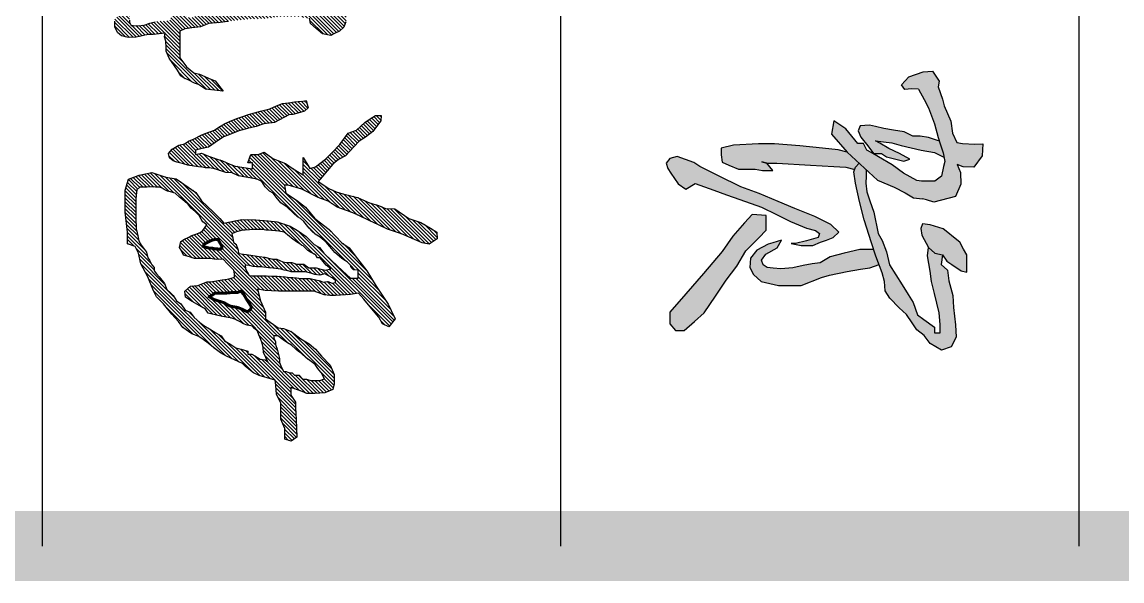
# Model space of a CAD drawing. Extents: x 14207793 to 14719554, y -1675802 to -1228715.
# Drawn here: x 14409095 to 14410985, y -1518108 to -1517147 of the extents above; entities that cross this region are included whole.
import ezdxf

# ---------------------------------------------------------------- set-up
doc = ezdxf.new("R2010")
doc.units = 0
doc.header["$LTSCALE"] = 500
doc.header["$MEASUREMENT"] = 0
doc.layers.get('0').update_dxf_attribs({"linetype": 'CONTINUOUS'})
doc.layers.add('PUB_TITLE', color=4, linetype='CONTINUOUS')

# ---------------------------------------------------------------- blocks, each defined once
blk = doc.blocks.new('54598989')
for points in [[(3421252.3, -2078056.8), (3421316.2, -2078044.6), (3421355.7, -2078054.1), (3421429.1, -2078067.7), (3421465.8, -2078119.3), (3421465.8, -2078221.2), (3421461.7, -2078255.2), (3421404.6, -2078355.7), (3421342.1, -2078441.3), (3421280.9, -2078546.3), (3421248.3, -2078600.6), (3421232, -2078633.2), (3421181.7, -2078659), (3421181.7, -2078702.6), (3421069.9, -2078793.5), (3421008.4, -2078884.3), (3421110, -2078903), (3421246.4, -2078782.8), (3421366.7, -2078651.9), (3421458.1, -2078552.5), (3421511.1, -2078427.4), (3421553.9, -2078344.6), (3421591.4, -2078280.5), (3421600, -2078211.4), (3421607.3, -2078182.4), (3421626.6, -2078125.6), (3421583, -2077962.1), (3421489.8, -2077922.3), (3421400.3, -2077923.5), (3421341.1, -2077950.1), (3421358, -2077904.1), (3421361.6, -2077823.2), (3421274.5, -2077761.5), (3421182.6, -2077754.3), (3421185, -2077817.1), (3421181.4, -2077910.2), (3421174.1, -2077953.7), (3421104, -2077985.1), (3421012, -2077997.2), (3420894.7, -2078048), (3420846.3, -2078060), (3420750.7, -2078095.1), (3420708.4, -2078086.6), (3420633.5, -2078137.5), (3420637.7, -2078206.8), (3420675.5, -2078316), (3420736.5, -2078372.7), (3420772.2, -2078345.4), (3420768, -2078295), (3420770.1, -2078242.5), (3420848.5, -2078200.8), (3420909.8, -2078168.3), (3421033.4, -2078120.7), (3421136.8, -2078093.5), (3421191.2, -2078075.9)], [(3422024.9, -2078060.3), (3422071.9, -2078027.4), (3422098.5, -2077989.8), (3422144.6, -2077920), (3422156.6, -2077875.8), (3422023.3, -2077875.8), (3421981, -2077902.4), (3421929.4, -2077930.4), (3421890.2, -2077978.9), (3421854.2, -2078019.6), (3421827.6, -2078055.6), (3421796.2, -2078155.7), (3421790, -2078213.6), (3421826, -2078226.1), (3421876.1, -2078218.3), (3421968.5, -2078168.2), (3422010.8, -2078119.7)], [(3421932.5, -2078598.9), (3422033.8, -2078565.9), (3422161.4, -2078518.1), (3422227.4, -2078499.9), (3422296.8, -2078495.4), (3422353.8, -2078460.1), (3422425.7, -2078389.1), (3422477, -2078333.4), (3422539.6, -2078291.3), (3422593.1, -2078256), (3422636.4, -2078200.3), (3422697.1, -2078154.1), (3422747.7, -2078068.3), (3422720.9, -2077995.8), (3422646.8, -2077956.4), (3422555.3, -2077962.7), (3422422.8, -2077976.9), (3422332.9, -2077981.6), (3422222.5, -2078013.1), (3422140.5, -2078024.2), (3422096.4, -2078069.9), (3422024.9, -2078060.3), (3422010.8, -2078119.7), (3421968.5, -2078168.2), (3422032.5, -2078175.5), (3422148.5, -2078153.2), (3422226.6, -2078144.3), (3422318.1, -2078122), (3422463.2, -2078086.3), (3422552.4, -2078079.6), (3422614.9, -2078079.6), (3422614.9, -2078122.4), (3422572.6, -2078122.4), (3422514.5, -2078202.3), (3422478.8, -2078251.3), (3422386.1, -2078282.1), (3422325.3, -2078320.4), (3422251.2, -2078367.2), (3422098.9, -2078463.4), (3422001, -2078486.1), (3421915.6, -2078518), (3421863.2, -2078547.6), (3421700.9, -2078581.5), (3421616.6, -2078610.5), (3421547.1, -2078634.4), (3421481.1, -2078641.2), (3421427.6, -2078638.5), (3421379, -2078638.5), (3421366.7, -2078651.9), (3421330, -2078691.8), (3421360.4, -2078719.7), (3421396.8, -2078732.2), (3421482.2, -2078720.9), (3421621.1, -2078689), (3421759.5, -2078654.6)], [(3421230.7, -2078222.6), (3421248.8, -2078121.3), (3421284.3, -2078050.7), (3421252.3, -2078056.8), (3421191.2, -2078075.9), (3421164, -2078084.7), (3421136, -2078165.9), (3421124.9, -2078229.7), (3421124.9, -2078286.6), (3421093, -2078350.4), (3421079.2, -2078432.8), (3421068.1, -2078504.9), (3421051.4, -2078568.7), (3421043.1, -2078613.1), (3421047.3, -2078685.3), (3421084.8, -2078699.2), (3421133.4, -2078679.7), (3421198.6, -2078627), (3421257.8, -2078584.8), (3421257.8, -2078523), (3421283.3, -2078485.5), (3421315.3, -2078355.1), (3421300, -2078307.9), (3421256.9, -2078385.6), (3421218.1, -2078467.5), (3421177.8, -2078536.8), (3421159.7, -2078567.9), (3421168.1, -2078509), (3421177.3, -2078444.2), (3421195.9, -2078373.1)], [(3422150, -2078782.7), (3422131.8, -2078682.1), (3422123.8, -2078611.7), (3422097.6, -2078542), (3422033.8, -2078565.9), (3421983.2, -2078582.4), (3421984.8, -2078686.2), (3422012.9, -2078804.9), (3422038.4, -2078912), (3422085.5, -2078986.4), (3422093.5, -2079048.8), (3422105.6, -2079117.2), (3422123.8, -2079193.6), (3422129.8, -2079286.2), (3422125.8, -2079344.5), (3422119.7, -2079388.8), (3422099.6, -2079418.9), (3422065.4, -2079433), (3422019, -2079398.8), (3421970.7, -2079312.3), (3421914.3, -2079280.1), (3421934.5, -2079346.5), (3421942.5, -2079382.7), (3421988.8, -2079467.2), (3422049.3, -2079515.5), (3422119.7, -2079521.5), (3422172.1, -2079493.4), (3422226.4, -2079435), (3422256.6, -2079302.3), (3422256.6, -2079132.7), (3422196.3, -2078977.8), (3422178.1, -2078917.5)], [(3421346, -2079061.6), (3421354.9, -2078884.3), (3421359.5, -2078794.4), (3421378.6, -2078726), (3421360.4, -2078719.7), (3421330, -2078691.8), (3421246.4, -2078782.8), (3421229, -2078850.8), (3421215.5, -2078969.8), (3421199.8, -2079142.6), (3421182.5, -2079333.3), (3421182.5, -2079455.7), (3421193, -2079644.3), (3421217.7, -2079736.3), (3421267.2, -2079736.3), (3421323.3, -2079729.6), (3421345.8, -2079680.2), (3421375, -2079606.1), (3421375, -2079532), (3421375, -2079480.4), (3421386.3, -2079424.3), (3421386.3, -2079386.1), (3421386.3, -2079345.7), (3421330.1, -2079392.8), (3421330.1, -2079316.5)], [(3421484.5, -2079935.1), (3421526.9, -2080005.7), (3421486.5, -2080062.3), (3421405.7, -2080118.8), (3421369.3, -2080141), (3421328.9, -2080155.1), (3421294.6, -2080126.9), (3421280.4, -2080070.3), (3421324.9, -2079945.2), (3421355.2, -2079898.7), (3421425.9, -2079756.9), (3421508.7, -2079589.4), (3421559.2, -2079450.1), (3421619.9, -2079304.7), (3421674.5, -2079178.9), (3421735.2, -2079027.5), (3421795.8, -2078906.3), (3421852.3, -2078845.8), (3421892.8, -2078890.2), (3421913, -2078940.7), (3421927.6, -2078985.9), (3421953.5, -2079044.2), (3421953.5, -2079078.3), (3421953.5, -2079132), (3421939.3, -2079207.5), (3421939.3, -2079175.2), (3421917.1, -2079090.4), (3421892.8, -2079003.6), (3421862.5, -2078993.5), (3421840.3, -2079021.8), (3421822.1, -2079090.4), (3421771.6, -2079211.5), (3421719.1, -2079318.5), (3421663, -2079432.8), (3421604.8, -2079596.8), (3421569.4, -2079696.8), (3421535, -2079793.8)], [(3421995.2, -2079551.4), (3421894.6, -2079453.1), (3421837.7, -2079397.6), (3421759.6, -2079397.6), (3421725.3, -2079397.6), (3421719.4, -2079501.8), (3421780.8, -2079559.6), (3421883.6, -2079648.8), (3421999.7, -2079729.1), (3422165, -2079872), (3422320.4, -2080006.2), (3422458.1, -2080125.2), (3422546.6, -2080125.2), (3422596.9, -2080084.3), (3422596.9, -2080018.1), (3422528.3, -2079940.4), (3422463.9, -2079867.4), (3422336.2, -2079780.4), (3422217.2, -2079699.3), (3422109.5, -2079617.6)]]:
    blk.add_hatch(color=256).paths.add_polyline_path(points)
for p, q in [((3421185, -2077817.1), (3421182.6, -2077754.3)), ((3421182.6, -2077754.3), (3421274.5, -2077761.5)), ((3421274.5, -2077761.5), (3421361.6, -2077823.2)), ((3421181.4, -2077910.2), (3421185, -2077817.1)), ((3421361.6, -2077823.2), (3421358, -2077904.1)), ((3422023.3, -2077875.8), (3421981, -2077902.4)), ((3422156.6, -2077875.8), (3422023.3, -2077875.8)), ((3422144.6, -2077920), (3422156.6, -2077875.8)), ((3421104, -2077985.1), (3421174.1, -2077953.7)), ((3421174.1, -2077953.7), (3421181.4, -2077910.2)), ((3421358, -2077904.1), (3421341.1, -2077950.1)), ((3421341.1, -2077950.1), (3421400.3, -2077923.5)), ((3421400.3, -2077923.5), (3421489.8, -2077922.3)), ((3421489.8, -2077922.3), (3421583, -2077962.1)), ((3421583, -2077962.1), (3421626.6, -2078125.6)), ((3421929.4, -2077930.4), (3421890.2, -2077978.9)), ((3421981, -2077902.4), (3421929.4, -2077930.4)), ((3422098.5, -2077989.8), (3422144.6, -2077920)), ((3422422.8, -2077976.9), (3422555.3, -2077962.7)), ((3422555.3, -2077962.7), (3422646.8, -2077956.4)), ((3422646.8, -2077956.4), (3422720.9, -2077995.8)), ((3420846.3, -2078060), (3420894.7, -2078048)), ((3420894.7, -2078048), (3421012, -2077997.2)), ((3421012, -2077997.2), (3421104, -2077985.1)), ((3421248.8, -2078121.3), (3421284.3, -2078050.7)), ((3421252.3, -2078056.8), (3421316.2, -2078044.6)), ((3421316.2, -2078044.6), (3421355.7, -2078054.1)), ((3421854.2, -2078019.6), (3421827.6, -2078055.6)), ((3421890.2, -2077978.9), (3421854.2, -2078019.6)), ((3422024.9, -2078060.3), (3422071.9, -2078027.4)), ((3422071.9, -2078027.4), (3422098.5, -2077989.8)), ((3422096.4, -2078069.9), (3422140.5, -2078024.2)), ((3422140.5, -2078024.2), (3422222.5, -2078013.1)), ((3422222.5, -2078013.1), (3422332.9, -2077981.6)), ((3422332.9, -2077981.6), (3422422.8, -2077976.9)), ((3422720.9, -2077995.8), (3422747.7, -2078068.3)), ((3420633.5, -2078137.5), (3420708.4, -2078086.6)), ((3420708.4, -2078086.6), (3420750.7, -2078095.1)), ((3420750.7, -2078095.1), (3420846.3, -2078060)), ((3420909.8, -2078168.3), (3421033.4, -2078120.7)), ((3421033.4, -2078120.7), (3421136.8, -2078093.5)), ((3421164, -2078084.7), (3421136, -2078165.9)), ((3421136.8, -2078093.5), (3421191.2, -2078075.9)), ((3421191.2, -2078075.9), (3421252.3, -2078056.8)), ((3421230.7, -2078222.6), (3421248.8, -2078121.3)), ((3421355.7, -2078054.1), (3421429.1, -2078067.7)), ((3421429.1, -2078067.7), (3421465.8, -2078119.3)), ((3421465.8, -2078119.3), (3421465.8, -2078221.2)), ((3421626.6, -2078125.6), (3421607.3, -2078182.4)), ((3421827.6, -2078055.6), (3421796.2, -2078155.7)), ((3421968.5, -2078168.2), (3422010.8, -2078119.7)), ((3422010.8, -2078119.7), (3422024.9, -2078060.3)), ((3422024.9, -2078060.3), (3422096.4, -2078069.9)), ((3422318.1, -2078122), (3422226.6, -2078144.3)), ((3422463.2, -2078086.3), (3422318.1, -2078122)), ((3422552.4, -2078079.6), (3422463.2, -2078086.3)), ((3422514.5, -2078202.3), (3422572.6, -2078122.4)), ((3422614.9, -2078079.6), (3422552.4, -2078079.6)), ((3422572.6, -2078122.4), (3422614.9, -2078122.4)), ((3422614.9, -2078122.4), (3422614.9, -2078079.6)), ((3422747.7, -2078068.3), (3422697.1, -2078154.1)), ((3420637.7, -2078206.8), (3420633.5, -2078137.5)), ((3420675.5, -2078316), (3420637.7, -2078206.8)), ((3420770.1, -2078242.5), (3420848.5, -2078200.8)), ((3420848.5, -2078200.8), (3420909.8, -2078168.3)), ((3421136, -2078165.9), (3421124.9, -2078229.7)), ((3421591.4, -2078280.5), (3421600, -2078211.4)), ((3421607.3, -2078182.4), (3421600, -2078211.4)), ((3421796.2, -2078155.7), (3421790, -2078213.6)), ((3421790, -2078213.6), (3421826, -2078226.1)), ((3421826, -2078226.1), (3421876.1, -2078218.3)), ((3421876.1, -2078218.3), (3421968.5, -2078168.2)), ((3422032.5, -2078175.5), (3421968.5, -2078168.2)), ((3422148.5, -2078153.2), (3422032.5, -2078175.5)), ((3422226.6, -2078144.3), (3422148.5, -2078153.2)), ((3422478.8, -2078251.3), (3422514.5, -2078202.3)), ((3422636.4, -2078200.3), (3422593.1, -2078256)), ((3422697.1, -2078154.1), (3422636.4, -2078200.3)), ((3420770.1, -2078242.5), (3420768, -2078295)), ((3420768, -2078295), (3420772.2, -2078345.4)), ((3421124.9, -2078286.6), (3421093, -2078350.4)), ((3421124.9, -2078229.7), (3421124.9, -2078286.6)), ((3421195.9, -2078373.1), (3421230.7, -2078222.6)), ((3421461.7, -2078255.2), (3421404.6, -2078355.7)), ((3421465.8, -2078221.2), (3421461.7, -2078255.2)), ((3421553.9, -2078344.6), (3421591.4, -2078280.5)), ((3422325.3, -2078320.4), (3422386.1, -2078282.1)), ((3422386.1, -2078282.1), (3422478.8, -2078251.3)), ((3422539.6, -2078291.3), (3422477, -2078333.4)), ((3422593.1, -2078256), (3422539.6, -2078291.3)), ((3420736.5, -2078372.7), (3420675.5, -2078316)), ((3420772.2, -2078345.4), (3420736.5, -2078372.7)), ((3421093, -2078350.4), (3421079.2, -2078432.8)), ((3421177.3, -2078444.2), (3421195.9, -2078373.1)), ((3421256.9, -2078385.6), (3421218.1, -2078467.5)), ((3421300, -2078307.9), (3421256.9, -2078385.6)), ((3421283.3, -2078485.5), (3421315.3, -2078355.1)), ((3421315.3, -2078355.1), (3421300, -2078307.9)), ((3421404.6, -2078355.7), (3421342.1, -2078441.3)), ((3421511.1, -2078427.4), (3421553.9, -2078344.6)), ((3422098.9, -2078463.4), (3422251.2, -2078367.2)), ((3422251.2, -2078367.2), (3422325.3, -2078320.4)), ((3422477, -2078333.4), (3422425.7, -2078389.1)), ((3421079.2, -2078432.8), (3421068.1, -2078504.9)), ((3421168.1, -2078509), (3421177.3, -2078444.2)), ((3421218.1, -2078467.5), (3421177.8, -2078536.8)), ((3421342.1, -2078441.3), (3421280.9, -2078546.3)), ((3421458.1, -2078552.5), (3421511.1, -2078427.4)), ((3422001, -2078486.1), (3422098.9, -2078463.4)), ((3422353.8, -2078460.1), (3422296.8, -2078495.4)), ((3422425.7, -2078389.1), (3422353.8, -2078460.1)), ((3421068.1, -2078504.9), (3421051.4, -2078568.7)), ((3421159.7, -2078567.9), (3421168.1, -2078509)), ((3421177.8, -2078536.8), (3421159.7, -2078567.9)), ((3421280.9, -2078546.3), (3421248.3, -2078600.6)), ((3421257.8, -2078523), (3421283.3, -2078485.5)), ((3421257.8, -2078584.8), (3421257.8, -2078523)), ((3421283.3, -2078485.5), (3421283.3, -2078485.5)), ((3421366.7, -2078651.9), (3421458.1, -2078552.5)), ((3421700.9, -2078581.5), (3421863.2, -2078547.6)), ((3421863.2, -2078547.6), (3421915.6, -2078518)), ((3421915.6, -2078518), (3422001, -2078486.1)), ((3422161.4, -2078518.1), (3422033.8, -2078565.9)), ((3422123.8, -2078611.7), (3422097.6, -2078542)), ((3422227.4, -2078499.9), (3422161.4, -2078518.1)), ((3422296.8, -2078495.4), (3422227.4, -2078499.9)), ((3421051.4, -2078568.7), (3421043.1, -2078613.1)), ((3421043.1, -2078613.1), (3421047.3, -2078685.3)), ((3421133.4, -2078679.7), (3421198.6, -2078627)), ((3421232, -2078633.2), (3421181.7, -2078659)), ((3421198.6, -2078627), (3421257.8, -2078584.8)), ((3421248.3, -2078600.6), (3421232, -2078633.2)), ((3421481.1, -2078641.2), (3421547.1, -2078634.4)), ((3421547.1, -2078634.4), (3421616.6, -2078610.5)), ((3421616.6, -2078610.5), (3421700.9, -2078581.5)), ((3421932.5, -2078598.9), (3421759.5, -2078654.6)), ((3422033.8, -2078565.9), (3421932.5, -2078598.9)), ((3421983.2, -2078582.4), (3421984.8, -2078686.2)), ((3422131.8, -2078682.1), (3422123.8, -2078611.7)), ((3421047.3, -2078685.3), (3421084.8, -2078699.2)), ((3421181.7, -2078702.6), (3421069.9, -2078793.5)), ((3421084.8, -2078699.2), (3421133.4, -2078679.7)), ((3421181.7, -2078659), (3421181.7, -2078702.6)), ((3421246.4, -2078782.8), (3421366.7, -2078651.9)), ((3421360.4, -2078719.7), (3421330, -2078691.8)), ((3421396.8, -2078732.2), (3421360.4, -2078719.7)), ((3421379, -2078638.5), (3421427.6, -2078638.5)), ((3421427.6, -2078638.5), (3421481.1, -2078641.2)), ((3421621.1, -2078689), (3421482.2, -2078720.9)), ((3421759.5, -2078654.6), (3421621.1, -2078689)), ((3421984.8, -2078686.2), (3422012.9, -2078804.9)), ((3422150, -2078782.7), (3422131.8, -2078682.1)), ((3421069.9, -2078793.5), (3421008.4, -2078884.3)), ((3421110, -2078903), (3421246.4, -2078782.8)), ((3421246.4, -2078782.8), (3421229, -2078850.8)), ((3421354.9, -2078884.3), (3421359.5, -2078794.4)), ((3421359.5, -2078794.4), (3421378.6, -2078726)), ((3421482.2, -2078720.9), (3421396.8, -2078732.2)), ((3422178.1, -2078917.5), (3422150, -2078782.7)), ((3421008.4, -2078884.3), (3421008.4, -2078884.3)), ((3421008.4, -2078884.3), (3421110, -2078903)), ((3421229, -2078850.8), (3421215.5, -2078969.8)), ((3421346, -2079061.6), (3421354.9, -2078884.3)), ((3421852.3, -2078845.8), (3421795.8, -2078906.3)), ((3421892.8, -2078890.2), (3421852.3, -2078845.8)), ((3422012.9, -2078804.9), (3422038.4, -2078912)), ((3421215.5, -2078969.8), (3421199.8, -2079142.6)), ((3421795.8, -2078906.3), (3421735.2, -2079027.5)), ((3421913, -2078940.7), (3421892.8, -2078890.2)), ((3421927.6, -2078985.9), (3421913, -2078940.7)), ((3422038.4, -2078912), (3422085.5, -2078986.4)), ((3422196.3, -2078977.8), (3422178.1, -2078917.5)), ((3421735.2, -2079027.5), (3421674.5, -2079178.9)), ((3421822.1, -2079090.4), (3421840.3, -2079021.8)), ((3421840.3, -2079021.8), (3421862.5, -2078993.5)), ((3421862.5, -2078993.5), (3421892.8, -2079003.6)), ((3421892.8, -2079003.6), (3421892.8, -2079003.6)), ((3421892.8, -2079003.6), (3421917.1, -2079090.4)), ((3421953.5, -2079044.2), (3421927.6, -2078985.9)), ((3421953.5, -2079078.3), (3421953.5, -2079044.2)), ((3422085.5, -2078986.4), (3422093.5, -2079048.8)), ((3422093.5, -2079048.8), (3422105.6, -2079117.2)), ((3422256.6, -2079132.7), (3422196.3, -2078977.8)), ((3421330.1, -2079316.5), (3421346, -2079061.6)), ((3421771.6, -2079211.5), (3421822.1, -2079090.4)), ((3421917.1, -2079090.4), (3421939.3, -2079175.2)), ((3421939.3, -2079207.5), (3421953.5, -2079132)), ((3421953.5, -2079132), (3421953.5, -2079078.3)), ((3422105.6, -2079117.2), (3422123.8, -2079193.6)), ((3422256.6, -2079302.3), (3422256.6, -2079132.7)), ((3421199.8, -2079142.6), (3421182.5, -2079333.3)), ((3421674.5, -2079178.9), (3421619.9, -2079304.7)), ((3421719.1, -2079318.5), (3421771.6, -2079211.5)), ((3421939.3, -2079175.2), (3421939.3, -2079207.5)), ((3422123.8, -2079193.6), (3422129.8, -2079286.2)), ((3421970.7, -2079312.3), (3421914.3, -2079280.1)), ((3421914.3, -2079280.1), (3421934.5, -2079346.5)), ((3422129.8, -2079286.2), (3422125.8, -2079344.5)), ((3422226.4, -2079435), (3422256.6, -2079302.3)), ((3421182.5, -2079333.3), (3421182.5, -2079455.7)), ((3421330.1, -2079392.8), (3421330.1, -2079316.5)), ((3421386.3, -2079345.7), (3421330.1, -2079392.8)), ((3421386.3, -2079386.1), (3421386.3, -2079345.7)), ((3421386.3, -2079345.7), (3421386.3, -2079345.7)), ((3421386.3, -2079424.3), (3421386.3, -2079386.1)), ((3421619.9, -2079304.7), (3421559.2, -2079450.1)), ((3421663, -2079432.8), (3421719.1, -2079318.5)), ((3421934.5, -2079346.5), (3421942.5, -2079382.7)), ((3421942.5, -2079382.7), (3421988.8, -2079467.2)), ((3422019, -2079398.8), (3421970.7, -2079312.3)), ((3422125.8, -2079344.5), (3422119.7, -2079388.8)), ((3421182.5, -2079455.7), (3421193, -2079644.3)), ((3421330.1, -2079392.8), (3421318.8, -2079428.8)), ((3421318.8, -2079428.8), (3421330.1, -2079392.8)), ((3421375, -2079480.4), (3421386.3, -2079424.3)), ((3421559.2, -2079450.1), (3421508.7, -2079589.4)), ((3421604.8, -2079596.8), (3421663, -2079432.8)), ((3421725.3, -2079397.6), (3421719.4, -2079501.8)), ((3421759.6, -2079397.6), (3421725.3, -2079397.6)), ((3421837.7, -2079397.6), (3421759.6, -2079397.6)), ((3421894.6, -2079453.1), (3421837.7, -2079397.6)), ((3421995.2, -2079551.4), (3421894.6, -2079453.1)), ((3421988.8, -2079467.2), (3422049.3, -2079515.5)), ((3422065.4, -2079433), (3422019, -2079398.8)), ((3422099.6, -2079418.9), (3422065.4, -2079433)), ((3422119.7, -2079388.8), (3422099.6, -2079418.9)), ((3422172.1, -2079493.4), (3422226.4, -2079435)), ((3421375, -2079532), (3421375, -2079480.4)), ((3421375, -2079606.1), (3421375, -2079532)), ((3421719.4, -2079501.8), (3421780.8, -2079559.6)), ((3421719.4, -2079501.8), (3421719.4, -2079501.8)), ((3422109.5, -2079617.6), (3421995.2, -2079551.4)), ((3422049.3, -2079515.5), (3422119.7, -2079521.5)), ((3422119.7, -2079521.5), (3422172.1, -2079493.4)), ((3421345.8, -2079680.2), (3421375, -2079606.1)), ((3421508.7, -2079589.4), (3421425.9, -2079756.9)), ((3421569.4, -2079696.8), (3421604.8, -2079596.8)), ((3421780.8, -2079559.6), (3421883.6, -2079648.8)), ((3422217.2, -2079699.3), (3422109.5, -2079617.6)), ((3421193, -2079644.3), (3421217.7, -2079736.3)), ((3421323.3, -2079729.6), (3421345.8, -2079680.2)), ((3421535, -2079793.8), (3421569.4, -2079696.8)), ((3421883.6, -2079648.8), (3421999.7, -2079729.1)), ((3422336.2, -2079780.4), (3422217.2, -2079699.3)), ((3421217.7, -2079736.3), (3421267.2, -2079736.3)), ((3421267.2, -2079736.3), (3421323.3, -2079729.6)), ((3421267.2, -2079736.3), (3421267.2, -2079736.3)), ((3421425.9, -2079756.9), (3421355.2, -2079898.7)), ((3421484.5, -2079935.1), (3421535, -2079793.8)), ((3421999.7, -2079729.1), (3422165, -2079872)), ((3422463.9, -2079867.4), (3422336.2, -2079780.4)), ((3422165, -2079872), (3422320.4, -2080006.2)), ((3422528.3, -2079940.4), (3422463.9, -2079867.4)), ((3421324.9, -2079945.2), (3421280.4, -2080070.3)), ((3421355.2, -2079898.7), (3421324.9, -2079945.2)), ((3421526.9, -2080005.7), (3421484.5, -2079935.1)), ((3422596.9, -2080018.1), (3422528.3, -2079940.4)), ((3421486.5, -2080062.3), (3421526.9, -2080005.7)), ((3422320.4, -2080006.2), (3422458.1, -2080125.2)), ((3422596.9, -2080084.3), (3422596.9, -2080018.1)), ((3421280.4, -2080070.3), (3421294.6, -2080126.9)), ((3421294.6, -2080126.9), (3421328.9, -2080155.1)), ((3421369.3, -2080141), (3421405.7, -2080118.8)), ((3421405.7, -2080118.8), (3421486.5, -2080062.3)), ((3421486.5, -2080062.3), (3421486.5, -2080062.3)), ((3422458.1, -2080125.2), (3422546.6, -2080125.2)), ((3422546.6, -2080125.2), (3422596.9, -2080084.3)), ((3421328.9, -2080155.1), (3421369.3, -2080141))]:
    blk.add_line(p, q)
blk = doc.blocks.new('A$C334A6C43')
at = {"ltscale": 0.333333}
h = blk.add_hatch(dxfattribs=at)
h.set_pattern_fill('ANSI31', color=6, scale=240, style=0)
h.set_pattern_definition([(45, (-85016923.297, 23698189.083), (-21.213203436, 21.213203436), [])])
h.paths.add_polyline_path([(79, -690), (51, -725), (31, -773), (16, -808), (-41, -873), (-76, -937), (-117, -987), (-179, -1063), (-229, -1108), (-259, -1162), (-304, -1230), (-354, -1300), (-396, -1340), (-431, -1370), (-444, -1408), (-444, -1453), (-526, -1502), (-571, -1575), (-601, -1620), (-651, -1655), (-694, -1703), (-719, -1735), (-754, -1765), (-790, -1805), (-799, -1848), (-841, -1898), (-894, -1950), (-1025, -2113), (-1066, -2155), (-1081, -2208), (-1156, -2288), (-1134, -2338), (-1126, -2374), (-1071, -2385), (-1034, -2392), (-1001, -2390), (-899, -2390), (-833, -2392), (-747, -2374), (-679, -2360), (-581, -2340), (-524, -2323), (-446, -2307), (-369, -2298), (-311, -2285), (-237, -2248), (-159, -2245), (-106, -2242), (86, -2235), (134, -2235), (181, -2216), (293, -2216), (351, -2248), (321, -2303), (264, -2348), (254, -2392), (231, -2418), (171, -2485), (139, -2548), (211, -2629), (276, -2535), (386, -2440), (489, -2323), (531, -2220), (526, -2112), (436, -2108), (334, -2102), (151, -2095), (-56, -2123), (-231, -2138), (-451, -2160), (-699, -2245), (-916, -2245), (-826, -2028), (-458, -1628), (-129, -1228), (281, -728), (419, -270), (236, 3), (-1054, 755), (-1131, 722), (-1139, 685), (-1094, 613), (-1061, 572), (-1014, 545), (-949, 503), (-916, 465), (-861, 442), (-800, 418), (-744, 385), (-611, 308), (-550, 282), (-486, 258), (-414, 230), (-334, 185), (-156, 93), (-71, 43), (71, -42), (121, -118), (195, -137), (211, -230), (226, -318), (214, -382), (214, -427), (196, -487), (156, -563), (119, -620)])
h.paths.add_polyline_path([(-1589, -1995), (-1601, -2067), (-1601, -2185), (-1601, -2288), (-1601, -2373), (-1596, -2470), (-1596, -2540), (-1589, -2697), (-1589, -2795), (-1589, -2860), (-1579, -3007), (-1571, -3058), (-1571, -3155), (-1566, -3215), (-1556, -3265), (-1531, -3323), (-1511, -3392), (-1501, -3505), (-1456, -3570), (-1401, -3550), (-1374, -3485), (-1329, -3433), (-1299, -3288), (-1334, -3210), (-1334, -3150), (-1349, -3068), (-1324, -2993), (-1324, -2835), (-1354, -2785), (-1408, -2817), (-1451, -2713), (-1446, -2638), (-1446, -2533), (-1451, -2415), (-1451, -2312), (-1451, -2213), (-1451, -2110), (-1451, -1985), (-1446, -1918), (-1446, -1808), (-1376, -1660), (-1334, -1570), (-1279, -1498), (-1245, -1453), (-1324, -1405), (-1429, -1333), (-1464, -1315), (-1516, -1297), (-1559, -1273), (-1644, -1228), (-1676, -1220), (-1734, -1190), (-1824, -1190), (-1869, -1198), (-1911, -1260), (-1846, -1304), (-1783, -1347), (-1716, -1333), (-1636, -1380), (-1561, -1424), (-1511, -1455), (-1541, -1532), (-1564, -1650), (-1576, -1708), (-1571, -1838), (-1589, -1885), (-1589, -1938)])
h.paths.add_polyline_path([(2339, -2640), (2289, -2703), (2239, -2800), (2146, -2862), (2091, -2938), (2056, -2972), (2036, -3002), (1994, -3040), (1961, -3083), (1933, -3119), (1889, -3185), (1816, -3292), (1799, -3348), (1729, -3403), (1674, -3465), (1619, -3505), (1619, -3462), (1619, -3388), (1619, -3325), (1619, -3288), (1609, -3240), (1599, -3200), (1619, -3115), (1619, -3040), (1621, -2968), (1624, -2925), (1629, -2848), (1629, -2787), (1631, -2608), (1644, -2528), (1654, -2448), (1646, -2355), (1659, -2293), (1661, -2251), (1664, -2195), (1669, -2080), (1669, -1990), (1656, -1913), (1656, -1860), (1601, -1802), (1541, -1785), (1486, -1942), (1456, -2150), (1416, -2410), (1414, -2510), (1389, -2678), (1389, -2798), (1374, -2930), (1374, -3080), (1374, -3238), (1379, -3450), (1384, -3525), (1391, -3598), (1411, -3685), (1429, -3755), (1379, -3772), (1264, -3740), (1096, -3668), (911, -3592), (766, -3520), (574, -3435), (309, -3303), (309, -3233), (399, -3233), (441, -3161), (509, -3128), (641, -3063), (641, -2982), (641, -2915), (559, -2885), (474, -2855), (406, -2831), (351, -2825), (279, -2817), (249, -2850), (199, -2905), (144, -2982), (91, -3068), (31, -3152), (-71, -3285), (-71, -3375), (-194, -3408), (-326, -3462), (-471, -3534), (-539, -3534), (-474, -3480), (-386, -3408), (-344, -3303), (-249, -3208), (-141, -3058), (-2, -2935), (84, -2812), (211, -2629), (41, -2665), (-14, -2713), (-66, -2743), (-66, -2810), (-126, -2870), (-222, -2945), (-264, -3003), (-331, -3096), (-376, -3158), (-416, -3212), (-459, -3247), (-481, -3305), (-566, -3383), (-571, -3433), (-621, -3488), (-664, -3540), (-741, -3610), (-799, -3673), (-854, -3708), (-879, -3738), (-931, -3765), (-937, -3795), (-986, -3810), (-959, -3898), (-931, -3898), (-864, -3893), (-811, -3865), (-766, -3837), (-721, -3805), (-694, -3785), (-619, -3768), (-586, -3745), (-536, -3730), (-499, -3713), (-449, -3685), (-419, -3670), (-369, -3648), (-339, -3618), (-311, -3575), (-231, -3572), (-261, -3633), (-284, -3683), (-294, -3745), (-316, -3822), (-321, -3893), (-381, -3990), (-404, -4060), (-404, -4158), (-404, -4220), (-391, -4270), (-334, -4356), (-269, -4368), (-256, -4297), (-231, -4172), (-224, -4123), (-181, -3925), (-111, -3777), (-45, -3691), (-29, -3633), (-16, -3585), (-1, -3530), (34, -3488), (66, -3440), (114, -3440), (191, -3440), (239, -3443), (271, -3458), (304, -3480), (336, -3505), (381, -3535), (446, -3553), (529, -3588), (599, -3637), (631, -3650), (709, -3683), (751, -3720), (824, -3738), (879, -3768), (939, -3782), (979, -3820), (1021, -3840), (1126, -3857), (1199, -3895), (1249, -3908), (1306, -3925), (1369, -3957), (1396, -3972), (1462, -4010), (1534, -3985), (1576, -3970), (1586, -3925), (1591, -3867), (1594, -3800), (1616, -3765), (1659, -3680), (1679, -3653), (1689, -3620), (1764, -3568), (1826, -3478), (1919, -3400), (1959, -3330), (1984, -3263), (2029, -3218), (2074, -3172), (2139, -3108), (2171, -3045), (2216, -2985), (2249, -2940), (2314, -2875), (2352, -2826), (2389, -2810), (2464, -2776), (2481, -2776), (2516, -2670), (2569, -2643), (2631, -2590), (2684, -2525), (2736, -2465), (2821, -2412), (2894, -2353), (2926, -2298), (2984, -2245), (3034, -2188), (3066, -2157), (3099, -2138), (3129, -2102), (3161, -2072), (3186, -2040), (3241, -2000), (3264, -1968), (3278, -1946), (3302, -1941), (3309, -1970), (3319, -2012), (3318, -2042), (3316, -2088), (3314, -2170), (3324, -2220), (3329, -2283), (3351, -2370), (3351, -2428), (3349, -2482), (3369, -2580), (3394, -2610), (3394, -2670), (3391, -2755), (3415, -2824), (3416, -2858), (3419, -2910), (3446, -2987), (3491, -3130), (3491, -3193), (3412, -3180), (3336, -3143), (3281, -3115), (3186, -3053), (3139, -3018), (3104, -3002), (3056, -3006), (3031, -2985), (2955, -2921), (2894, -2895), (2811, -2860), (2711, -2833), (2659, -2810), (2616, -2790), (2551, -2758), (2499, -2755), (2464, -2798), (2464, -2837), (2479, -2875), (2514, -2928), (2562, -3002), (2579, -3040), (2604, -3095), (2626, -3150), (2654, -3208), (2674, -3258), (2694, -3305), (2719, -3338), (2744, -3383), (2771, -3420), (2794, -3465), (2816, -3505), (2854, -3560), (2904, -3615), (2929, -3660), (2964, -3700), (3016, -3745), (3059, -3797), (3091, -3828), (3134, -3850), (3181, -3883), (3216, -3905), (3257, -3948), (3326, -3960), (3397, -3972), (3444, -3992), (3484, -4010), (3504, -4042), (3536, -4042), (3604, -4042), (3669, -4010), (3711, -3963), (3729, -3883), (3724, -3792), (3716, -3750), (3701, -3688), (3694, -3638), (3694, -3588), (3679, -3445), (3721, -3453), (3771, -3438), (3846, -3433), (3889, -3433), (3972, -3399), (4064, -3335), (4114, -3300), (4184, -3263), (4211, -3223), (4229, -3175), (4269, -3098), (4284, -3053), (4341, -2968), (4363, -2760), (4243, -2856), (4221, -2908), (4164, -3040), (4146, -3108), (4074, -3193), (3969, -3273), (3749, -3273), (3654, -3273), (3626, -3215), (3616, -3130), (3601, -3030), (3564, -2930), (3552, -2794), (3539, -2705), (3525, -2615), (3516, -2515), (3509, -2433), (3509, -2375), (3504, -2290), (3496, -2188), (3479, -2085), (3479, -2035), (3479, -1880), (3499, -1778), (3499, -1738), (3563, -1729), (3621, -1660), (3684, -1585), (3704, -1488), (3684, -1450), (3654, -1385), (3606, -1333), (3544, -1308), (3439, -1301), (3404, -1352), (3336, -1453), (3314, -1645), (3311, -1762), (3247, -1818), (3145, -1902), (2989, -2030), (2876, -2123), (2838, -2187), (2774, -2248), (2691, -2325), (2609, -2412), (2501, -2518), (2389, -2608)])
h.paths.add_polyline_path([(2706, -2998), (2764, -3030), (2789, -3043), (2831, -3058), (2871, -3078), (2918, -3109), (2954, -3132), (3004, -3165), (3029, -3165), (3059, -3185), (3091, -3208), (3129, -3208), (3151, -3238), (3172, -3266), (3198, -3275), (3226, -3285), (3284, -3305), (3344, -3330), (3366, -3345), (3396, -3370), (3489, -3375), (3529, -3395), (3534, -3443), (3534, -3497), (3544, -3563), (3561, -3628), (3581, -3695), (3589, -3770), (3586, -3825), (3586, -3848), (3546, -3870), (3524, -3870), (3486, -3865), (3451, -3860), (3396, -3848), (3374, -3835), (3341, -3808), (3319, -3795), (3274, -3768), (3224, -3747), (3189, -3722), (3169, -3702), (3144, -3673), (3126, -3642), (3086, -3602), (3041, -3575), (3009, -3527), (2989, -3502), (2969, -3483), (2931, -3415), (2914, -3392), (2889, -3350), (2886, -3317), (2856, -3275), (2816, -3230), (2811, -3200), (2796, -3170), (2776, -3143), (2759, -3112), (2749, -3093), (2739, -3068), (2706, -3030)], flags=16)
h.paths.add_polyline_path([(451, -3002), (431, -3022), (409, -3045), (369, -3073), (319, -3119), (284, -3135), (261, -3145), (183, -3177), (236, -3080), (261, -3050), (296, -3010), (336, -2985), (406, -2952), (426, -2943), (439, -2970)], flags=16)
h.paths.add_polyline_path([(4736, -2152), (4644, -1982), (4639, -1935), (4616, -1850), (4601, -1798), (4561, -1755), (4474, -1778), (4481, -1819), (4486, -1868), (4491, -1918), (4501, -1985), (4511, -2058), (4539, -2130), (4574, -2210), (4601, -2320), (4619, -2388), (4639, -2460), (4666, -2540), (4686, -2600), (4719, -2678), (4751, -2745), (4791, -2810), (4824, -2862), (4846, -2920), (4863, -2975), (4886, -3020), (4929, -3103), (4956, -3170), (4986, -3218), (5004, -3285), (5049, -3362), (5101, -3408), (5151, -3395), (5189, -3353), (5204, -3310), (5224, -3228), (5239, -3180), (5257, -3051), (5264, -3005), (5269, -2972), (5269, -2922), (5284, -2858), (5324, -2728), (5329, -2655), (5366, -2578), (5406, -2360), (5434, -2305), (5494, -2265), (5546, -2213), (5571, -2170), (5616, -2135), (5684, -2078), (5734, -2005), (5806, -1928), (5849, -1880), (5869, -1845), (5904, -1808), (5984, -1743), (6021, -1712), (6054, -1672), (6091, -1615), (6151, -1544), (6202, -1499), (6271, -1438), (6339, -1360), (6359, -1333), (6384, -1293), (6421, -1253), (6449, -1248), (6476, -1220), (6479, -1162), (6574, -1162), (6574, -1255), (6489, -1350), (6366, -1480), (6279, -1570), (6214, -1620), (6179, -1684), (6084, -1778), (6011, -1883), (5959, -1968), (5908, -2121), (5899, -2228), (5886, -2373), (5881, -2540), (5924, -2753), (5869, -2798), (5789, -2880), (5659, -3018), (5561, -3083), (5401, -3315), (5381, -3439), (5359, -3510), (5326, -3605), (5359, -3755), (5404, -3880), (5534, -3918), (5671, -3918), (5796, -3918), (6031, -3893), (6169, -3893), (6201, -3800), (6279, -3763), (6404, -3735), (6559, -3650), (6724, -3585), (6796, -3548), (6879, -3468), (7001, -3368), (7089, -3288), (7159, -3238), (7234, -3132), (7266, -3050), (7299, -2998), (7346, -2938), (7411, -2855), (7459, -2792), (7499, -2720), (7586, -2533), (7619, -2495), (7696, -2400), (7726, -2333), (7783, -2144), (7846, -2138), (7949, -2128), (8054, -2080), (8116, -2080), (8244, -2080), (8354, -2030), (8479, -2030), (8504, -1955), (8457, -1890), (8249, -1898), (8104, -1903), (8041, -1903), (7961, -1960), (7869, -1960), (7909, -1845), (7939, -1770), (7939, -1678), (7931, -1558), (7891, -1465), (7824, -1448), (7714, -1448), (7604, -1495), (7499, -1598), (7414, -1668), (7351, -1743), (7294, -1840), (7206, -1955), (7171, -2048), (7161, -2110), (7056, -2260), (6976, -2260), (6844, -2318), (6704, -2353), (6721, -2265), (6729, -2105), (6729, -2008), (6729, -1890), (6729, -1800), (6729, -1683), (6774, -1566), (6779, -1495), (6779, -1430), (6769, -1253), (6752, -1158), (6824, -1097), (6891, -1040), (7036, -918), (7114, -875), (7151, -802), (7058, -726), (6956, -775), (6884, -810), (6669, -952), (6489, -1063), (6346, -1170), (6216, -1270), (6159, -1355), (6001, -1508), (5871, -1678), (5736, -1785), (5654, -1895), (5571, -2018), (5476, -2035), (5476, -1990), (5521, -1830), (5621, -1635), (5664, -1520), (5736, -1413), (5795, -1245), (5828, -1173), (5894, -1032), (5944, -925), (5994, -818), (6051, -652), (6089, -560), (6159, -408), (6174, -323), (6109, -228), (6031, -233), (5986, -308), (5916, -422), (5871, -565), (5756, -730), (5751, -840), (5714, -925), (5686, -1028), (5621, -1170), (5596, -1268), (5576, -1345), (5556, -1423), (5514, -1510), (5431, -1638), (5376, -1588), (5304, -1530), (5226, -1462), (5171, -1398), (5129, -1315), (5021, -1213), (4954, -1150), (4909, -1078), (4841, -992), (4714, -895), (4651, -890), (4651, -960), (4689, -1022), (4734, -1085), (4826, -1182), (4861, -1280), (4995, -1379), (5084, -1468), (5166, -1550), (5259, -1668), (5278, -1735), (5149, -1813), (5201, -1813), (5355, -1813), (5314, -1880), (5274, -1945), (5221, -2023), (5191, -2095), (5161, -2173), (5084, -2275), (5114, -2345), (5114, -2433), (5211, -2470), (5211, -2412), (5284, -2412), (5249, -2618), (5226, -2680), (5186, -2768), (5166, -2833), (5134, -2935), (5098, -3017), (5114, -3086), (5060, -3086), (5046, -3028), (5025, -2935), (4971, -2855), (4905, -2757), (4884, -2703), (4834, -2575), (4806, -2473), (4781, -2370), (4749, -2280)])
h.paths.add_polyline_path([(6001, -2288), (6006, -2255), (6006, -2220), (6011, -2188), (6014, -2140), (6019, -2102), (6026, -2060), (6031, -2040), (6079, -1980), (6104, -1953), (6144, -1895), (6171, -1855), (6186, -1835), (6194, -1815), (6249, -1760), (6269, -1728), (6289, -1688), (6304, -1665), (6334, -1645), (6334, -1615), (6421, -1542), (6466, -1485), (6479, -1548), (6469, -1605), (6454, -1660), (6454, -1708), (6454, -1748), (6409, -1805), (6409, -1848), (6409, -1893), (6391, -1950), (6389, -2012), (6384, -2055), (6349, -2125), (6349, -2170), (6341, -2210), (6328, -2267), (6319, -2335), (6309, -2408), (6296, -2488), (6284, -2578), (6246, -2585), (6176, -2605), (6149, -2638), (6101, -2648), (6051, -2658), (6031, -2615), (6006, -2533), (6006, -2500), (6004, -2452), (5999, -2420), (5999, -2385), (6001, -2305)], flags=16)
h.paths.add_polyline_path([(5696, -3180), (5749, -3138), (5786, -3093), (5834, -3045), (5876, -3022), (5911, -3000), (5946, -2953), (6011, -3000), (6034, -3032), (6054, -3083), (6071, -3130), (6091, -3165), (6114, -3218), (6141, -3263), (6211, -3275), (6246, -3258), (6304, -3228), (6329, -3148), (6344, -3098), (6344, -3030), (6341, -2995), (6341, -2920), (6354, -2840), (6352, -2761), (6404, -2710), (6444, -2670), (6479, -2635), (6524, -2628), (6564, -2628), (6580, -2677), (6586, -2713), (6597, -2774), (6604, -2818), (6618, -2908), (6618, -2950), (6639, -3002), (6661, -3060), (6666, -3105), (6669, -3145), (6728, -3212), (6799, -3205), (6852, -3129), (6869, -3098), (6914, -3015), (6941, -2970), (6989, -2937), (7001, -2889), (7009, -2855), (7029, -2770), (7041, -2703), (7049, -2658), (7061, -2623), (7096, -2550), (7114, -2518), (7131, -2478), (7144, -2415), (7169, -2390), (7204, -2355), (7246, -2338), (7301, -2315), (7346, -2300), (7394, -2288), (7456, -2283), (7564, -2232), (7542, -2263), (7533, -2321), (7496, -2385), (7476, -2420), (7476, -2470), (7438, -2470), (7416, -2548), (7398, -2610), (7361, -2670), (7316, -2743), (7257, -2784), (7221, -2846), (7176, -2922), (7137, -2990), (7099, -3035), (7041, -3103), (6976, -3152), (6954, -3208), (6879, -3263), (6844, -3313), (6779, -3353), (6751, -3378), (6711, -3428), (6639, -3455), (6560, -3517), (6524, -3548), (6489, -3578), (6451, -3578), (6419, -3605), (6364, -3633), (6334, -3653), (6268, -3667), (6221, -3702), (6191, -3725), (6134, -3758), (6076, -3770), (6021, -3780), (5996, -3790), (5969, -3790), (5881, -3795), (5856, -3795), (5826, -3795), (5766, -3795), (5724, -3795), (5694, -3795), (5646, -3792), (5596, -3790), (5529, -3780), (5499, -3745), (5499, -3715), (5499, -3658), (5496, -3605), (5499, -3560), (5501, -3510), (5511, -3483), (5526, -3458), (5548, -3419), (5556, -3383), (5569, -3328), (5619, -3275), (5644, -3243), (5676, -3205)], flags=16)
h.paths.add_polyline_path([(6119, -2822), (6164, -2795), (6194, -2778), (6219, -2775), (6234, -2805), (6229, -2828), (6229, -2858), (6221, -2890), (6219, -2930), (6211, -2960), (6201, -2995), (6179, -2989), (6172, -2987), (6149, -2938), (6129, -2898), (6116, -2853)], flags=16)
h.paths.add_polyline_path([(6426, -2448), (6436, -2405), (6441, -2368), (6441, -2318), (6449, -2252), (6454, -2223), (6459, -2170), (6461, -2138), (6464, -2105), (6469, -2075), (6479, -2040), (6489, -1990), (6501, -1958), (6501, -1890), (6499, -1793), (6514, -1738), (6519, -1712), (6532, -1677), (6540, -1619), (6524, -1558), (6571, -1472), (6604, -1432), (6626, -1432), (6636, -1470), (6616, -1522), (6621, -1577), (6606, -1615), (6591, -1680), (6579, -1735), (6579, -1795), (6579, -1840), (6571, -1895), (6569, -1935), (6566, -1970), (6561, -2023), (6554, -2075), (6551, -2123), (6551, -2173), (6546, -2248), (6546, -2312), (6546, -2368), (6549, -2418), (6544, -2452), (6499, -2475), (6464, -2495), (6421, -2500)], flags=16)
h.paths.add_polyline_path([(6729, -2552), (6771, -2515), (6839, -2475), (6874, -2452), (6916, -2425), (6946, -2438), (6974, -2475), (6949, -2522), (6921, -2592), (6909, -2668), (6891, -2708), (6866, -2748), (6844, -2820), (6824, -2878), (6797, -2920), (6754, -2860), (6754, -2812), (6754, -2772), (6754, -2740), (6749, -2695), (6744, -2638), (6744, -2590)], flags=16)
h.paths.add_polyline_path([(7259, -2160), (7259, -2112), (7304, -2050), (7339, -1998), (7366, -1953), (7416, -1901), (7441, -1868), (7466, -1835), (7519, -1780), (7551, -1735), (7595, -1674), (7631, -1650), (7661, -1630), (7691, -1602), (7766, -1562), (7786, -1618), (7784, -1655), (7784, -1688), (7784, -1722), (7771, -1773), (7769, -1818), (7721, -1860), (7721, -1915), (7696, -1945), (7694, -1975), (7679, -2015), (7679, -2045), (7611, -2078), (7571, -2095), (7524, -2095), (7414, -2123), (7359, -2140), (7324, -2140), (7291, -2160)], flags=16)
at = {"color": 6, "ltscale": 0.333333}
for points in [[(3544, -1308), (3606, -1333), (3654, -1385), (3684, -1450), (3684, -1450), (3704, -1488), (3704, -1488), (3684, -1585), (3684, -1585), (3621, -1660), (3621, -1660), (3563, -1729), (3499, -1738)], [(3539, -2705), (3552, -2794), (3564, -2930), (3601, -3030), (3616, -3130), (3626, -3215), (3654, -3273), (3749, -3273), (3749, -3273), (3969, -3273), (3969, -3273), (4074, -3193), (4074, -3193), (4146, -3108), (4164, -3040), (4221, -2908), (4243, -2856), (4363, -2760), (4363, -2760), (4363, -2760), (4341, -2968), (4284, -3053), (4269, -3098), (4229, -3175), (4211, -3223), (4184, -3263), (4114, -3300), (4064, -3335), (3972, -3399), (3972, -3399), (3889, -3433), (3846, -3433), (3846, -3433), (3771, -3438), (3721, -3453), (3721, -3453), (3679, -3445), (3694, -3588), (3694, -3638), (3701, -3688), (3716, -3750), (3724, -3792), (3729, -3883), (3711, -3963), (3711, -3963), (3669, -4010), (3669, -4010), (3604, -4042), (3536, -4042)], [(6271, -1438), (6202, -1499), (6151, -1544), (6151, -1544), (6091, -1615), (6054, -1672), (6021, -1712), (5984, -1743), (5904, -1808), (5869, -1845), (5849, -1880), (5806, -1928), (5734, -2005), (5684, -2078), (5684, -2078), (5616, -2135), (5571, -2170), (5546, -2213), (5546, -2213), (5494, -2265), (5434, -2305), (5406, -2360), (5366, -2578), (5329, -2655), (5324, -2728), (5324, -2728), (5284, -2858), (5269, -2922), (5269, -2972), (5264, -3005), (5257, -3051), (5257, -3051), (5239, -3180), (5224, -3228), (5224, -3228), (5204, -3310), (5189, -3353), (5189, -3353), (5151, -3395), (5151, -3395), (5101, -3408), (5049, -3362), (5049, -3362), (5004, -3285), (4986, -3218), (4956, -3170), (4929, -3103), (4886, -3020), (4863, -2975), (4846, -2920), (4824, -2862), (4791, -2810), (4751, -2745), (4719, -2678), (4686, -2600), (4666, -2540), (4639, -2460), (4619, -2388), (4601, -2320), (4574, -2210), (4539, -2130), (4511, -2058), (4501, -1985), (4491, -1918), (4486, -1868), (4481, -1819), (4474, -1778), (4561, -1755), (4601, -1798), (4616, -1850), (4639, -1935), (4644, -1982), (4736, -2152), (4749, -2280), (4781, -2370), (4806, -2473), (4834, -2575), (4884, -2703), (4905, -2757), (4971, -2855), (5025, -2935), (5046, -3028), (5060, -3086), (5114, -3086), (5098, -3017), (5134, -2935), (5166, -2833), (5186, -2768), (5226, -2680), (5249, -2618), (5284, -2412), (5211, -2412), (5211, -2470), (5114, -2433), (5114, -2345), (5084, -2275), (5084, -2275), (5084, -2275), (5161, -2173), (5191, -2095), (5191, -2095), (5221, -2023), (5274, -1945), (5274, -1945), (5314, -1880), (5355, -1813), (5355, -1813), (5201, -1813), (5149, -1813), (5149, -1813), (5278, -1735), (5259, -1668), (5259, -1668), (5166, -1550), (5166, -1550), (5084, -1468), (4995, -1379), (4861, -1280), (4826, -1182), (4826, -1182), (4734, -1085), (4689, -1022), (4651, -960), (4651, -890), (4714, -895), (4714, -895), (4841, -992), (4841, -992), (4841, -992), (4909, -1078), (4954, -1150), (4954, -1150), (5021, -1213), (5021, -1213), (5129, -1315), (5129, -1315), (5171, -1398), (5171, -1398), (5226, -1462), (5226, -1462), (5304, -1530), (5304, -1530), (5376, -1588), (5376, -1588), (5431, -1638), (5431, -1638), (5514, -1510), (5514, -1510), (5556, -1423), (5556, -1423), (5576, -1345), (5596, -1268), (5621, -1170), (5621, -1170), (5621, -1170), (5686, -1028), (5714, -925), (5751, -840), (5756, -730), (5871, -565), (5871, -565), (5916, -422), (5916, -422), (5986, -308), (6031, -233), (6031, -233), (6109, -228), (6174, -323), (6174, -323), (6159, -408), (6089, -560), (6089, -560), (6051, -652), (5994, -818), (5944, -925), (5894, -1032), (5828, -1173), (5828, -1173), (5795, -1245), (5795, -1245), (5736, -1413), (5736, -1413), (5664, -1520), (5664, -1520), (5621, -1635), (5621, -1635), (5521, -1830), (5521, -1830), (5476, -1990), (5476, -1990), (5476, -2035), (5571, -2018), (5654, -1895), (5736, -1785), (5736, -1785), (5871, -1678), (6001, -1508), (6001, -1508), (6159, -1355), (6216, -1270), (6346, -1170), (6489, -1063), (6669, -952), (6669, -952), (6884, -810), (6956, -775), (7058, -726), (7058, -726), (7151, -802), (7114, -875), (7114, -875), (7036, -918), (7036, -918), (6891, -1040), (6824, -1097), (6752, -1158), (6769, -1253), (6779, -1430), (6779, -1495), (6774, -1566), (6729, -1683), (6729, -1800), (6729, -1890), (6729, -2008), (6729, -2105), (6721, -2265), (6721, -2265), (6704, -2353), (6704, -2353), (6844, -2318), (6844, -2318), (6976, -2260), (7056, -2260), (7056, -2260), (7056, -2260), (7161, -2110), (7171, -2048), (7206, -1955), (7206, -1955), (7294, -1840), (7294, -1840), (7351, -1743), (7414, -1668), (7414, -1668), (7499, -1598), (7499, -1598), (7604, -1495), (7604, -1495), (7714, -1448), (7714, -1448), (7824, -1448), (7824, -1448), (7891, -1465), (7891, -1465), (7931, -1558), (7931, -1558), (7939, -1678), (7939, -1770), (7909, -1845), (7869, -1960), (7961, -1960), (8041, -1903), (8104, -1903), (8249, -1898), (8457, -1890), (8457, -1890), (8457, -1890), (8504, -1955), (8479, -2030), (8479, -2030), (8479, -2030), (8479, -2030), (8354, -2030), (8244, -2080), (8116, -2080), (8054, -2080), (8054, -2080), (7949, -2128), (7846, -2138), (7846, -2138), (7783, -2144), (7726, -2333), (7696, -2400), (7696, -2400), (7619, -2495), (7586, -2533), (7499, -2720), (7459, -2792), (7459, -2792), (7411, -2855), (7346, -2938), (7299, -2998), (7266, -3050), (7234, -3132), (7234, -3132), (7159, -3238), (7089, -3288), (7001, -3368), (7001, -3368), (7001, -3368), (7001, -3368), (6879, -3468), (6879, -3468), (6796, -3548), (6724, -3585), (6724, -3585), (6559, -3650), (6559, -3650), (6404, -3735), (6404, -3735), (6279, -3763), (6201, -3800), (6169, -3893), (6169, -3893), (6031, -3893), (5796, -3918), (5671, -3918), (5671, -3918), (5534, -3918), (5534, -3918), (5404, -3880), (5404, -3880), (5359, -3755), (5326, -3605), (5326, -3605), (5359, -3510), (5381, -3439), (5381, -3439), (5401, -3315), (5561, -3083), (5659, -3018), (5789, -2880), (5789, -2880), (5869, -2798), (5924, -2753), (5881, -2540), (5886, -2373), (5899, -2228), (5908, -2121), (5908, -2121), (5959, -1968), (6011, -1883), (6084, -1778), (6084, -1778), (6179, -1684), (6214, -1620), (6214, -1620), (6279, -1570), (6366, -1480), (6366, -1480), (6489, -1350), (6574, -1255), (6574, -1162), (6479, -1162), (6476, -1220), (6449, -1248), (6449, -1248), (6421, -1253), (6421, -1253), (6421, -1253), (6384, -1293), (6384, -1293), (6359, -1333), (6359, -1333), (6339, -1360), (6271, -1438)], [(6466, -1485), (6421, -1542), (6334, -1615), (6334, -1645), (6304, -1665), (6289, -1688), (6269, -1728), (6249, -1760), (6194, -1815), (6186, -1835), (6171, -1855), (6144, -1895), (6104, -1953), (6079, -1980), (6031, -2040), (6026, -2060), (6019, -2102), (6014, -2140), (6011, -2188), (6006, -2220), (6006, -2255), (6001, -2288), (6001, -2305), (5999, -2385), (5999, -2420), (6004, -2452), (6006, -2500), (6006, -2533), (6031, -2615), (6031, -2615), (6051, -2658), (6051, -2658), (6051, -2658), (6101, -2648), (6149, -2638), (6176, -2605), (6176, -2605), (6246, -2585), (6246, -2585), (6284, -2578), (6284, -2578), (6296, -2488), (6309, -2408), (6319, -2335), (6328, -2267), (6341, -2210), (6349, -2170), (6349, -2125), (6384, -2055), (6389, -2012), (6391, -1950), (6409, -1893), (6409, -1848), (6409, -1805), (6454, -1748), (6454, -1708), (6454, -1660), (6469, -1605), (6479, -1548), (6466, -1485)], [(6636, -1470), (6626, -1432), (6626, -1432), (6604, -1432), (6604, -1432), (6571, -1472), (6571, -1472), (6524, -1558), (6524, -1558), (6540, -1619), (6532, -1677), (6519, -1712), (6514, -1738), (6499, -1793), (6501, -1890), (6501, -1958), (6489, -1990), (6489, -1990), (6479, -2040), (6469, -2075), (6464, -2105), (6461, -2138), (6459, -2170), (6454, -2223), (6449, -2252), (6449, -2252), (6441, -2318), (6441, -2318), (6441, -2368), (6441, -2368), (6436, -2405), (6436, -2405), (6426, -2448), (6426, -2448), (6421, -2500), (6421, -2500), (6464, -2495), (6464, -2495), (6499, -2475), (6499, -2475), (6544, -2452), (6544, -2452), (6549, -2418), (6546, -2368), (6546, -2312), (6546, -2248), (6551, -2173), (6551, -2123), (6554, -2075), (6561, -2023), (6566, -1970), (6569, -1935), (6571, -1895), (6579, -1840), (6579, -1795), (6579, -1735), (6591, -1680), (6591, -1680), (6606, -1615), (6621, -1577), (6616, -1522), (6616, -1522), (6636, -1470), (6636, -1470)], [(7304, -2050), (7259, -2112), (7259, -2112), (7259, -2160), (7259, -2160), (7259, -2160), (7291, -2160), (7324, -2140), (7359, -2140), (7359, -2140), (7414, -2123), (7414, -2123), (7524, -2095), (7571, -2095), (7571, -2095), (7611, -2078), (7611, -2078), (7611, -2078), (7679, -2045), (7679, -2015), (7694, -1975), (7696, -1945), (7696, -1945), (7721, -1915), (7721, -1915), (7721, -1860), (7769, -1818), (7771, -1773), (7784, -1722), (7784, -1688), (7784, -1655), (7786, -1618), (7786, -1618), (7766, -1562), (7766, -1562), (7691, -1602), (7691, -1602), (7661, -1630), (7631, -1650), (7631, -1650), (7595, -1674), (7595, -1674), (7551, -1735), (7519, -1780), (7519, -1780), (7466, -1835), (7441, -1868), (7416, -1901), (7366, -1953), (7366, -1953), (7339, -1998), (7304, -2050), (7304, -2050)], [(5944, -2955), (5911, -3000), (5876, -3022), (5834, -3045), (5834, -3045), (5786, -3093), (5786, -3093), (5749, -3138), (5749, -3138), (5696, -3180), (5676, -3205), (5644, -3243), (5619, -3275), (5569, -3328), (5569, -3328), (5556, -3383), (5548, -3419), (5526, -3458), (5511, -3483), (5501, -3510), (5499, -3560), (5499, -3560), (5496, -3605), (5496, -3605), (5499, -3658), (5499, -3715), (5499, -3745), (5499, -3745), (5529, -3780), (5529, -3780), (5596, -3790), (5596, -3790), (5646, -3792), (5694, -3795), (5724, -3795), (5766, -3795), (5826, -3795), (5856, -3795), (5881, -3795), (5969, -3790), (5996, -3790), (6021, -3780), (6076, -3770), (6134, -3758), (6134, -3758), (6191, -3725), (6221, -3702), (6268, -3667), (6334, -3653), (6364, -3633), (6364, -3633), (6419, -3605), (6419, -3605), (6451, -3578), (6451, -3578), (6489, -3578), (6524, -3548), (6560, -3517), (6560, -3517), (6639, -3455), (6639, -3455), (6711, -3428), (6711, -3428), (6751, -3378), (6779, -3353), (6779, -3353), (6844, -3313), (6844, -3313), (6879, -3263), (6954, -3208), (6976, -3152), (7041, -3103), (7099, -3035), (7137, -2990), (7176, -2922), (7221, -2846), (7257, -2784), (7316, -2743), (7361, -2670), (7398, -2610), (7416, -2548), (7438, -2470), (7476, -2470), (7476, -2420), (7496, -2385), (7496, -2385), (7533, -2321), (7533, -2321), (7542, -2263), (7542, -2263), (7564, -2232), (7456, -2283), (7394, -2288), (7394, -2288), (7346, -2300), (7301, -2315), (7301, -2315), (7246, -2338), (7204, -2355), (7204, -2355), (7169, -2390), (7169, -2390), (7144, -2415), (7131, -2478), (7114, -2518), (7096, -2550), (7096, -2550), (7061, -2623), (7049, -2658), (7041, -2703), (7041, -2703), (7029, -2770), (7029, -2770), (7009, -2855), (7001, -2889), (7001, -2889), (6989, -2937), (6941, -2970), (6914, -3015), (6869, -3098), (6852, -3129), (6852, -3129), (6799, -3205), (6799, -3205), (6728, -3212), (6728, -3212), (6669, -3145), (6666, -3105), (6661, -3060), (6639, -3002), (6618, -2950), (6618, -2908), (6618, -2908), (6604, -2818), (6597, -2774), (6597, -2774), (6586, -2713), (6580, -2677), (6580, -2677), (6564, -2628), (6564, -2628), (6564, -2628), (6524, -2628), (6524, -2628), (6479, -2635), (6479, -2635), (6444, -2670), (6444, -2670), (6444, -2670), (6404, -2710), (6404, -2710), (6352, -2761), (6352, -2761), (6354, -2840), (6341, -2920), (6341, -2920), (6341, -2995), (6344, -3030), (6344, -3098), (6329, -3148), (6304, -3228), (6304, -3228), (6246, -3258), (6211, -3275), (6141, -3263), (6141, -3263), (6114, -3218), (6091, -3165), (6071, -3130), (6054, -3083), (6034, -3032), (6011, -3000), (6011, -3000), (5946, -2953), (5946, -2953)], [(3524, -3870), (3546, -3870), (3586, -3848), (3586, -3825), (3589, -3770), (3581, -3695), (3561, -3628), (3544, -3563)]]:
    blk.add_lwpolyline(points, dxfattribs=at)
at = {"color": 6, "ltscale": 0.333333, "const_width": 35}
for points in [[(6729, -2552), (6771, -2515), (6771, -2515), (6839, -2475), (6874, -2452), (6916, -2425), (6946, -2438), (6946, -2438), (6946, -2438), (6974, -2475), (6949, -2522), (6921, -2592), (6909, -2668), (6891, -2708), (6866, -2748), (6844, -2820), (6824, -2878), (6786, -2938), (6797, -2920), (6754, -2860), (6754, -2860), (6754, -2812), (6754, -2772), (6754, -2740), (6749, -2695), (6744, -2638), (6744, -2590), (6729, -2552)], [(6119, -2822), (6164, -2795), (6164, -2795), (6194, -2778), (6194, -2778), (6219, -2775), (6219, -2775), (6219, -2775), (6234, -2805), (6229, -2828), (6229, -2858), (6221, -2890), (6219, -2930), (6211, -2960), (6201, -2995), (6179, -2989), (6172, -2987), (6149, -2938), (6149, -2938), (6129, -2898), (6129, -2898), (6116, -2853), (6116, -2853), (6119, -2822)]]:
    blk.add_lwpolyline(points, dxfattribs=at)

msp = doc.modelspace()

# ---------------------------------------------------------------- linework, layer by layer
at = {"layer": 'PUB_TITLE'}
for p, q in [((14409129.28, -1512047.5), (14409129.28, -1518047.5, -1200)), ((14410020.1, -1512047.5), (14410020.1, -1518047.5, -1200)), ((14410910.92, -1512047.5), (14410910.92, -1518047.5, -1200))]:
    msp.add_line(p, q, dxfattribs=at)
for points, const_width in [([(14443217.5, -1518047.5), (14443217.5, -1379567.5), (14395217.5, -1379567.5), (14395217.5, -1518047.5)], 120), ([(14414474.2, -1512047.5), (14414474.2, -1518047.5), (14407347.64, -1518047.5), (14407347.64, -1512047.5)], 71.27)]:
    msp.add_lwpolyline(points, close=True, dxfattribs=dict(at, const_width=const_width))

# ---------------------------------------------------------------- block references
at = {"xscale": 0.2268615312874317, "yscale": 0.2268615340813994, "zscale": 0.2268615340801702, "rotation": 270}
msp.add_blockref('54598989', (14882108.69, -741221.36, -17789.82), dxfattribs=at)
at = {"color": 6, "ltscale": 0.333333, "xscale": 0.1452725999057293, "yscale": 0.1452725999057293, "zscale": 0.1452726000000001, "rotation": 270}
msp.add_blockref('A$C334A6C43', (14409841.53, -1516631.91, 2296.5), dxfattribs=at)

doc.saveas('drawing.dxf')
